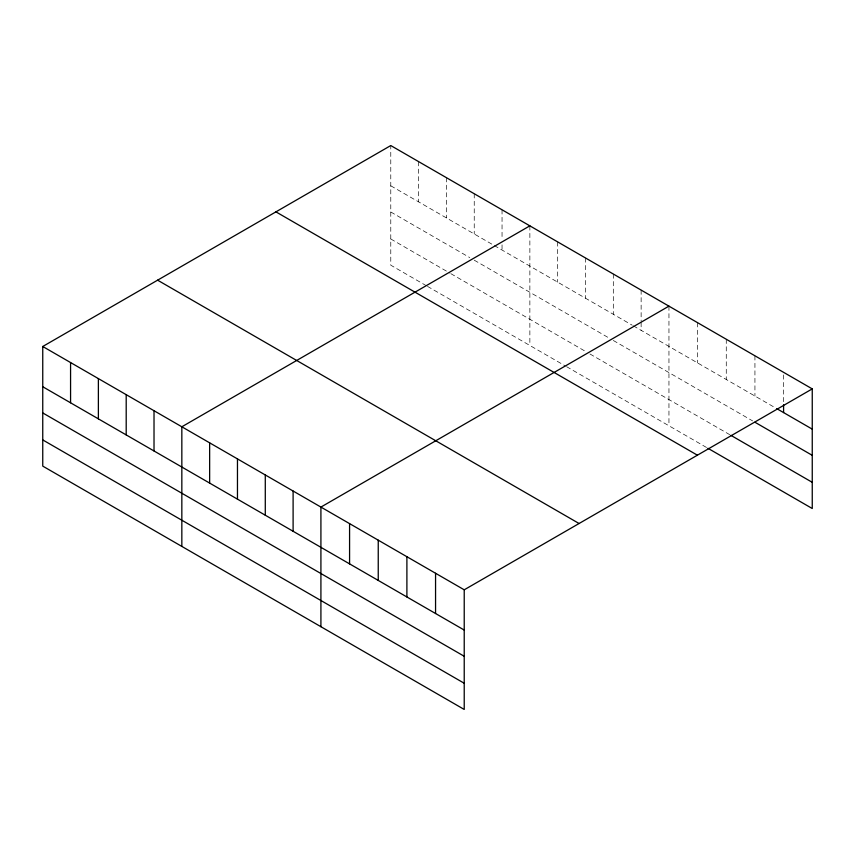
<?xml version="1.0" encoding="UTF-8"?>
<svg xmlns="http://www.w3.org/2000/svg" width="855" height="855" viewBox="0 0 855 855"><rect width="100%" height="100%" fill="white"/><g stroke="black" fill="none" stroke-linecap="round" stroke-linejoin="round"><path stroke-width="0.64" stroke-dasharray="4.28 3.21" d="M426.389 285.741L390.778 265.189L390.778 145.553M390.778 185.802L493.153 244.893M494.265 245.545L632.23 325.199M633.341 325.841L775.571 407.953M390.778 211.997L469.78 257.601M474.236 260.177L608.867 337.907M613.313 340.472L752.635 420.906M390.778 238.983L449.751 273.034M450.863 273.675L585.504 351.405M589.95 353.981L729.71 434.661M427.5 286.382L565.476 366.036M566.587 366.677L706.786 447.625M783.586 374.928L783.586 403.496M754.933 355.787L754.933 396.036M726.269 339.243L726.269 379.492M697.616 322.698L697.616 362.948M668.952 306.143L668.952 425.779M641.132 290.091L641.132 321.245M641.132 322.549L641.132 330.34M613.313 274.027L613.313 314.277M585.504 257.964L585.504 298.213M557.684 241.912L557.684 282.161M529.865 225.848L529.865 345.484M502.045 209.785L502.045 239.646M502.045 244.84L502.045 250.034M474.236 193.732L474.236 233.981M446.417 177.669L446.417 217.918M418.597 161.606L418.597 201.855"/><path stroke-width="1.28" d="M707.929 448.287L812.25 508.511L812.25 388.886L390.778 145.553L42.75 346.489L42.75 466.114L464.222 709.447L464.222 589.811L42.75 346.489M529.865 225.848L181.837 426.784L181.837 546.42M668.952 306.143L320.914 507.079L320.914 626.715M464.222 589.811L812.25 388.886M776.714 408.615L812.25 429.135M754.933 422.231L812.25 455.33M730.854 435.323L812.25 482.316M275.93 211.858L697.402 455.191M157.598 280.173L579.07 523.506M42.75 386.738L464.222 630.06M42.75 412.933L464.222 656.266M42.75 439.919L464.222 683.252M783.586 404.789L783.586 412.58M435.558 573.267L435.558 613.516M406.895 556.723L406.895 596.972M378.241 540.178L378.241 580.427M349.577 523.634L349.577 563.883M293.105 491.027L293.105 531.276M265.285 474.963L265.285 515.212M237.466 458.9L237.466 499.149M209.646 442.847L209.646 483.096M154.018 410.721L154.018 450.97M126.198 394.668L126.198 434.917M98.378 378.605L98.378 418.854M70.57 362.541L70.57 402.791"/></g></svg>
